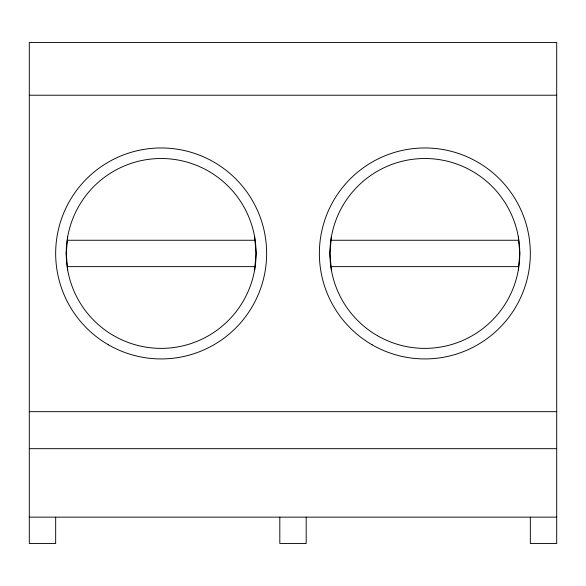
<?xml version="1.0" encoding="UTF-8"?>
<svg xmlns="http://www.w3.org/2000/svg" width="586" height="586" viewBox="0 0 586 586"><rect width="100%" height="100%" fill="white"/><g stroke="black" fill="none" stroke-linecap="round" stroke-linejoin="round"><path stroke-width="0.88" d="M67.661 236.964L66.218 253.445L67.661 269.926M254.639 269.926L256.082 253.445L254.639 236.964M331.361 236.964L329.918 253.445L331.361 269.926M518.339 269.926L519.782 253.445L518.339 236.964M29.3 95.225L556.7 95.225M67.368 240.26L254.932 240.26M331.068 240.26L518.632 240.26M67.368 266.63L254.932 266.63M331.068 266.63L518.632 266.63M29.3 411.665L556.7 411.665M29.3 448.678L556.7 448.678M29.3 517.145L556.7 517.145M530.33 517.145L530.33 543.515L556.7 543.515L556.7 42.485L29.3 42.485L29.3 543.515L55.67 543.515L55.67 517.145M306.185 517.145L306.185 543.515L279.815 543.515L279.815 517.145M377.384 335.661A94.932 94.932 0 0 0 519.782 253.445A94.932 94.932 0 0 0 377.384 171.229A94.932 94.932 0 0 0 377.384 335.661M108.41 344.795A105.48 105.48 0 0 0 266.63 253.445A105.48 105.48 0 0 0 108.41 162.095A105.48 105.48 0 0 0 108.41 344.795M372.11 344.795A105.48 105.48 0 0 0 530.33 253.445A105.48 105.48 0 0 0 372.11 162.095A105.48 105.48 0 0 0 372.11 344.795M113.684 335.661A94.932 94.932 0 0 0 256.082 253.445A94.932 94.932 0 0 0 113.684 171.229A94.932 94.932 0 0 0 113.684 335.661"/></g></svg>
